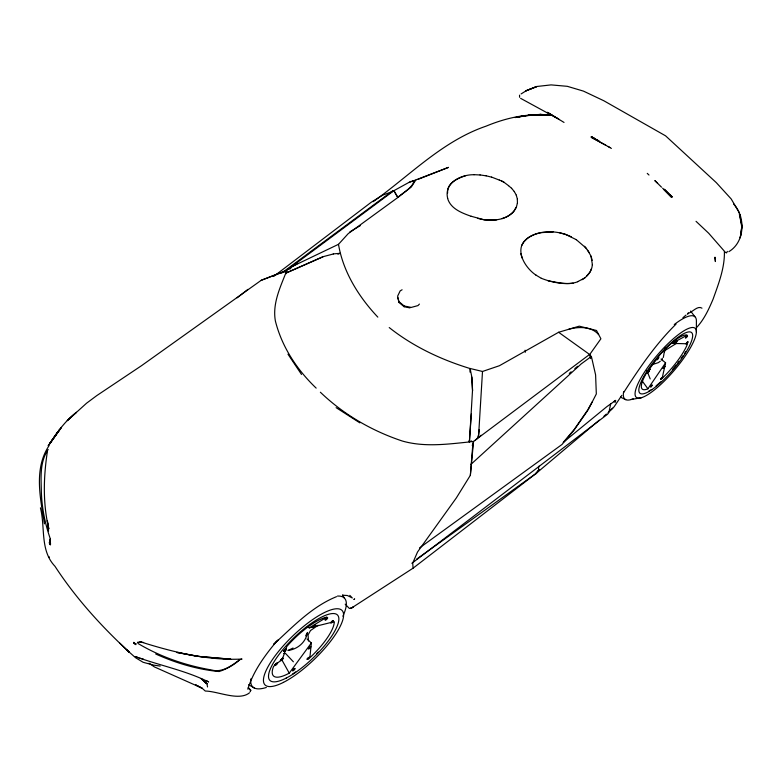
<?xml version="1.0" encoding="UTF-8"?>
<svg xmlns="http://www.w3.org/2000/svg" width="781" height="781" viewBox="0 0 781 781"><rect width="100%" height="100%" fill="white"/><g stroke="black" fill="none" stroke-linecap="round" stroke-linejoin="round"><path stroke-width="1.17" d="M696.369 332.101A45.386 11.403 -49.6 0 0 651.012 362.892A45.386 11.403 -49.6 0 0 649.792 393.351A45.386 11.403 -49.6 0 0 696.369 332.101L696.398 321.518A54.055 13.863 -49.7 0 0 674.257 324.535M469.996 372.088L470.103 368.486L482.502 371.463L499.41 365.723L558.61 332.276L579.258 326.165L596.508 330.49L600.901 338.778L589.694 354.535L558.61 332.276M482.502 371.463L478.46 437.75L481.116 435.251M662.151 360.656L662.288 358.245M409.976 307.909L404.128 306.728L399.062 302.52L397.627 296.136L400.184 290.864L402.098 289.78M345.192 604.162L349.38 608.467L351.665 607.93L413.09 568.168L412.71 563.101L417.532 552.001L456.338 497.927L470.357 475.307L472.905 443.432M404.128 306.728L404.177 305.996L399.111 301.778M471.382 413.803L469.342 441.861L473.559 441.431L589.587 354.447L591.051 356.692L581.24 363.878L470.982 464.314M250.105 691.839L250.808 690.16L248.319 687.524M470.357 475.307L473.559 441.431L472.261 445.434M307.001 638.926L311.336 642.978L309.862 657.748A41.481 12.32 -44 0 0 334.268 621.666L309.237 627.885L307.402 626.469M49.857 541.955L50.199 538.958L50.501 544.308L49.476 543.059L50.121 542.424L49.603 543.029L50.414 544.923L49.476 543.059M290.083 268.879L290.913 267.971L289.595 268.801L290.141 268.4M47.329 451.887C43.453 477.503 42.779 503.657 48.832 529.001L47.338 520.634L48.539 531.109M353.939 599.418L354.662 598.851L354.125 599.418M447.611 193.083C446.703 182.91 457.725 178.322 465.71 175.676M479.231 429.56L478.587 434.783L477.181 438.717M665.1 347.428L663.333 357.444M589.928 355.785L589.587 354.447M519.531 95.136L519.59 97.274M610.683 403.894L608.946 412.231L607.598 414.203L411.851 563.296M592.31 264.632C592.057 271.222 587.478 276.474 582.07 279.715M661.019 359.094L665.588 362.814L662.142 378.316A35.155 8.855 -49.6 0 0 687.553 343.777L671.972 343.406L687.212 335.186A35.155 8.855 -49.6 0 0 659.886 354.818L648.835 369.852M307.128 659.242C309.169 660.599 311.053 654.205 307.128 659.242L308.505 657.67M539.036 466.101L538.441 468.366L539.066 470.113L535.795 473.686L413.09 568.168M247.821 689.154C253.2 671.553 264.329 656.118 276.005 642.128L273.643 644.364C293.051 626.674 311.746 606.7 336.494 596.674M517.344 203.294L516.319 207.316L514.152 210.948A42.096 27.013 22.6 0 1 502.115 218.66C494.109 220.828 485.606 220.652 477.66 218.309M393.741 190.915L392.833 190.72L281.619 273.096M727.394 251.375L726.476 252.956M591.451 268.723L589.977 272.11L586.648 276.015M648.835 371.063C643.485 376.969 652.389 368.925 647.869 371.873M648.62 371.307L649.977 369.218L648.337 371.463M656.967 359.162C656.636 361.984 661.204 354.203 656.967 359.162L658.237 357.727M650.534 386.732C651.003 388.587 653.57 382.631 650.534 386.732L652.028 385.189M676.639 341.229C671.465 346.969 680.036 339.276 675.702 342.01M664.69 366.279C659.525 372 668.067 364.219 663.762 367.06M661.985 377.516C657.338 382.973 665.715 375.241 661.331 378.131M686.919 336.074C682.194 341.688 690.609 333.907 686.255 336.709M687.475 341.98C682.799 347.516 691.107 339.803 686.811 342.595M48.178 449.495C40.036 461.405 40.915 475.883 41.305 489.599C41.539 506.537 44.859 523.299 50.462 539.271M275.039 664.699L277.079 663.01A1.767 0.527 -43.6 0 1 276.406 664.709A1.767 0.527 -43.6 0 1 274.834 665.08L276.269 663.44M284.089 650.7L286.129 649.011A1.777 0.537 -43.7 0 1 285.446 650.749A1.777 0.537 -43.7 0 1 283.884 651.09L285.319 649.441M281.082 659.496L282.761 658.256A1.747 0.527 -43.7 0 1 282.087 659.945A1.747 0.527 -43.7 0 1 280.535 660.306L281.961 658.686M305.635 635.871L307.519 632.434C305.781 642.382 297.717 649.167 287.935 650.514L293.051 648.035M313.611 625.854L315.251 624.654A1.728 0.527 -44.3 0 1 314.538 626.382A1.728 0.527 -44.3 0 1 313.064 626.674L314.479 625.054M292.758 670.108L294.71 668.477A1.699 0.488 -43.8 0 1 294.037 670.108A1.699 0.488 -43.8 0 1 292.553 670.479L293.939 668.897M308.378 648.562L310.516 646.57A1.689 0.498 -44.1 0 1 309.823 648.23A1.689 0.498 -44.1 0 1 308.378 648.562L310.174 646.707M325.736 618.864L327.366 617.673A1.718 0.517 -44.5 0 1 326.634 619.411A1.718 0.517 -44.5 0 1 325.189 619.694L326.604 618.074M330.89 622.574L333.048 620.592A1.699 0.508 -44.5 0 1 332.315 622.301A1.699 0.508 -44.5 0 1 330.89 622.574L332.706 620.719M587.937 409.469L592.223 401.922M48.822 446.029C33.681 469.03 40.397 498.542 44.468 523.826M277.421 640.947L277.724 640.42L275.908 642.275L278.339 639.981L276.816 641.455M516.231 207.238L514.054 210.88A42.096 27.013 22.6 0 1 502.027 218.582M521.669 245.527L523.826 241.944L526.97 238.791A43.863 26.085 15.7 0 1 541.174 232.64L553.173 231.898M664.201 352.006L665.344 350.259L676.356 343.435M587.4 410.415L574.191 429.53L563.218 442.397L606.847 406.657L615.75 400.36L614.003 401.59L615.623 401.893L613.661 401.444M623.648 392.589C639.2 368.407 655.435 344.333 676.034 324.125M48.305 445.57L61.387 427.402L48.256 445.912C56.222 433.621 64.657 421.271 76.44 412.3L67.273 420.656L86.545 403.221L96.746 395.625L141.576 365.645L261.254 280.281L286.812 270.246L393.907 190.681L397.861 197.486L348.258 233.607L338.495 244.316L291.342 266.887M621.822 395.352L614.051 406.862L608.077 412.602M642.343 381.167L647.908 388.792L665.588 362.814M591.051 356.692L591.344 356.253L595.6 374.89L596.323 393.966L588.2 409.781L573.918 430.282L562.017 444.467L419.465 547.979M648.142 370.799L645.985 373.894A35.155 8.855 -49.6 0 0 647.908 388.792M309.237 627.885L326.927 617.127A41.481 12.32 -44 0 0 286.832 646.453L282.371 659.105L273.575 666.398A41.481 12.32 -44 0 0 289.253 673.144L311.336 642.978M283.884 651.09L286.129 649.011M274.834 665.08L277.079 663.01M280.535 660.306L282.761 658.256M313.064 626.674L315.251 624.654M325.189 619.694L327.366 617.673M292.553 670.479L294.71 668.477M40.417 507.835C45.435 527.273 39.802 550.39 54.973 566.284C75.728 598.139 101.364 626.303 129.187 652.096L128.806 651.725L135.582 657.739L143.099 662.278L153.281 665.051L160.212 666.086M648.259 370.829L649.782 369.247M647.293 372.654L649.031 371.034M675.126 342.8L676.824 341.209M685.679 337.49L687.368 335.908M663.206 367.822L664.875 366.25M686.245 343.376L687.915 341.805M660.775 378.883L662.434 377.321M307.333 658.871L309.256 657.26M657.221 358.772L658.705 357.542M648.513 370.448L649.977 369.218M650.788 386.361L652.213 385.15M539.534 469.586L535.795 473.686L539.534 469.586L535.786 473.637L416.566 559.206M696.584 327.522C704.159 319.458 708.797 309.237 713.082 299.172C718.54 283.835 724.807 267.99 724.397 251.492M286.978 271.69L285.661 273.145L286.334 273.682M537.66 471.626L539.066 470.113M249.481 692.815C238.869 701.426 218.055 691.234 205.286 691.039L202.24 688.354L195.66 684.888L202.084 688.159L154.355 666.896L149.064 663.206M419.426 304.082L417.991 305.586L411.226 307.421L404.177 305.996M331.447 621.764L333.048 620.592M308.915 647.761L310.516 646.57M239.123 660.296C233.363 665.344 226.353 669.161 219.07 671.533C197.173 669.473 175.735 663.03 155.731 654M239.152 660.17C231.244 665.91 221.96 672.949 211.583 669.981C185.8 665.549 160.72 656.987 138.198 643.593L137.583 642.324M609.121 411.528L612.724 408.258M603.908 416.263L606.407 414.067M569.29 373.386L571.136 371.815M574.816 368.652L577.579 366.289M682.906 317.73L686.069 315.036M535.795 473.686L599.32 420.119M475.365 440.074L476.664 438.981M660.316 361.203L658.324 362.638L652.028 364.678M237.121 297.825L247.889 289.39M728.849 251.667C745.035 242.022 745.787 217.157 733.632 204.046M393.829 190.613L397.773 197.417C403.25 192.419 411.031 188.807 414.037 181.69L412.798 181.153M397.861 197.486L411.314 186.981L415.17 180.958L410.621 181.495L393.907 190.681M373.172 201.664C410.035 175.393 442.407 141.058 486.172 126.122C504.555 118.517 524.871 113.509 544.855 115.178M135.162 643.915L135.962 643.388L135.874 644.696L133.756 642.314L135.162 643.915L133.522 642.783L135.259 643.837M273.75 276.367L371.112 202.347L382.534 195.221L392.784 191.413M670.459 195.26L672.109 196.91L671.64 197.271L662.6 188.172M595.669 139.038L591.461 136.704L590.983 137.036L605.783 145.168M318.111 625.249L310.477 630.57L308.075 634.924L308.485 640.996M584.901 277.899L577.706 281.648M689.115 313.054C693.782 310.828 697.843 305.605 701.973 308.153M283.767 272.218L286.812 270.246L285.661 273.145L322.953 256.715L333.37 253.981M521.093 93.935L526.648 90.479L536.674 86.623L525.867 90.86L536.635 86.515L551.083 84.895L567.309 86.32L583.475 91.123L603.83 100.759L665.578 135.835L716.314 182.647L731.201 198.97L738.982 212.159M290.151 267.766L297.014 263.871M49.223 557.488L48.773 556.824L49.223 557.273M349.898 231.869L360.353 225.611M288.482 269.006L289.927 268.225M471.451 440.914L469.342 441.861L468.659 441.148M285.29 271.232L261.254 280.281M323.041 256.793L285.748 273.223C279.744 288.394 272.374 304.248 275.381 320.981C281.863 346.891 297.014 369.794 316.168 388.118M412.524 181.602L415.853 180.255M418.069 179.357L448.489 167.378L409.01 182.51M337.929 254.196L340.165 253.317L333.282 253.903M577.803 281.726C568.236 285.514 557.849 282.361 548.145 280.867M238.742 660.004L242.032 659.047C207.619 660.804 172.66 652.018 139.887 641.64L141.654 642.011M514.991 117.57L529.684 115.188L540.794 114.875M522.948 116.037L525.759 115.529M568.939 329.162C578.75 326.663 591.412 326.204 598.607 334.561M631.36 399.481L641.601 397.656M573.156 283.2C562.447 284.557 551.288 282.195 541.331 278.309M523.085 116.018L533.238 115.1M342.908 595.249L347.35 595.503L352.319 597.973L349.81 595.366M496.667 219.881L484.435 219.891L471.109 216.239M544.025 115.149L538.304 114.612L527.858 115.412L538.919 114.582M538.304 114.612L528.952 115.295L541.077 114.416L551.562 115.178M474.106 174.739C461.21 174.348 443.725 182.871 447.689 198.442M283.747 653.482L285.602 653.531L293.392 661.819M551.601 114.748L533.589 114.758L541.077 114.416L538.5 114.651L550.332 115.207M474.018 174.671L480.1 174.983M49.74 542.688L49.183 542.668L50.501 544.308L50.228 540.13M138.052 642.138L143.636 642.46M541.272 115.188L534.126 114.69L548.037 115.217M224.04 658.588L196.675 656.274L176.818 652.428L198.745 656.401L230.795 659.242L226.295 658.793M480.012 174.915L486.143 175.852M143.177 658.988L139.623 658.198M486.055 175.784L491.669 177.17M470.201 368.573C441.206 359.729 413.051 346.491 389.231 327.571M392.833 190.72L393.917 190.994M559.401 232.689L565.561 234.368L576.3 239.679M491.581 177.092L499.41 180.118M471.197 216.308C461.942 213.028 450.588 208.8 447.601 198.364M138.52 657.778L135.211 656.518C159.47 665.49 185.273 670.352 208.644 681.95L206.535 680.749M672.109 196.91L664.885 189.803M499.323 180.05L503.218 181.68L508.587 185.702M571.36 236.858C562.027 232.328 551.308 230.62 541.077 232.572A43.863 26.076 15.7 0 0 526.882 238.713C513.488 249.227 525.008 267.844 536.02 275.146M501.509 180.958L504.204 182.451M620.465 397.138L625.737 399.657M595.542 139.116L591.461 136.704M598.07 140.502L591.92 137.183L591.451 137.515L607.227 146.057M596.44 139.604L599.496 141.283M520.644 98.357L557.478 118.458M248.612 684.722L254.372 688.022M608.272 146.652L611.386 148.439M607.901 146.33L609.981 147.541M535.922 275.068L541.428 278.387M559.411 119.6L547.442 112.318L564.028 122.441M336.123 407.643L359.846 422.863M576.202 239.601L586.629 248.563M128.787 651.754L129.363 652.223M508.49 185.634L511.633 188.338M320.376 392.228C343.552 414.496 371.883 430.897 402.322 441.031C424.259 447.318 447.162 444.233 469.44 441.948L472.495 390.559L471.763 377.077M200.932 678.562L207.18 683.814L201.947 679.236L206.067 683.385M696.047 221.335L708.689 233.246L725.647 252.654M126.395 649.46L129.187 652.096L119.766 643.134M647.254 173.382L648.982 175.022M655.034 180.753L657.622 183.213M584.578 246.259L589.43 252.917M654.917 180.684L661.507 187.167M664.309 189.227L671.728 196.753L671.25 197.115L663.86 189.558M248.348 688.149L250.769 690.648M377.828 317.125C358.85 297.034 343.103 271.944 338.495 244.316M511.545 188.26L514.328 191.56M690.619 311.063L694.875 316.705M287.974 354.183L301.505 374.441M587.644 250.223L591.119 256.314L592.193 260.405M281.961 660.033L289.253 673.144M514.24 191.482L516.358 195.24M739.402 214.804L740.573 216.933L739.451 214.121L741.774 226.832L740.251 237.795L741.95 226.031L739.295 212.783M342.664 594.829L344.118 597.846M646.853 370.477L650.192 378.912M520.8 253.62L522.177 258.111M516.27 195.162L517.422 199.253M591.022 256.236L592.408 264.71M397.841 297.834L399.062 302.52M590.68 358.606L589.948 355.482M470.103 368.486L471.861 377.164L472.593 390.646M206.955 683.863L207.551 686.958M525.066 350.22L525.301 352.251M517.334 199.184L517.432 203.363M318.355 652.086A48.559 14.419 -44 0 1 316.735 653.775M295.628 671.963A48.559 14.419 -44 0 1 292.611 674.013M337.441 596.079A63.808 19.213 -44 0 1 342.849 616.238M266.311 687.475A63.808 19.213 -44 0 1 250.886 678.835M685.65 351.665A41.149 10.358 -49.6 0 1 684.459 353.568M683.17 355.521A41.149 10.358 -49.6 0 1 681.13 358.469M679.05 361.31A41.149 10.358 -49.6 0 1 677.674 363.126M676.248 364.942A41.149 10.358 -49.6 0 1 672.529 369.452M660.726 381.792A41.149 10.358 -49.6 0 1 656.118 385.824M650.573 390.012A41.149 10.358 -49.6 0 1 648.591 391.291M633.196 398.818A54.055 13.863 -49.7 0 1 623.619 391.818M688.305 313.015L687.7 313.991L688.305 313.015M55.763 434.636L49.906 443.432L59.59 429.648L55.763 434.636M353.207 607.101L350.864 608.223L353.207 607.101M519.345 116.73L517.549 117.101L523.582 115.93L519.345 116.73M715.074 258.013L714.986 257.174L715.396 261.547L715.074 258.013M286.217 678.084A47.016 13.931 -44 0 0 338.866 618.952A47.016 13.931 -44 0 0 286.041 645.955A47.016 13.931 -44 0 0 286.217 678.084M283.483 682.36A53.567 15.874 -44 0 0 343.601 615.008A53.567 15.874 -44 0 0 283.552 645.536A53.567 15.874 -44 0 0 283.483 682.36M651.862 389.641A39.841 10.007 -49.6 0 0 692.659 335.879A39.841 10.007 -49.6 0 0 652.75 363.087A39.841 10.007 -49.6 0 0 651.862 389.641"/></g></svg>
